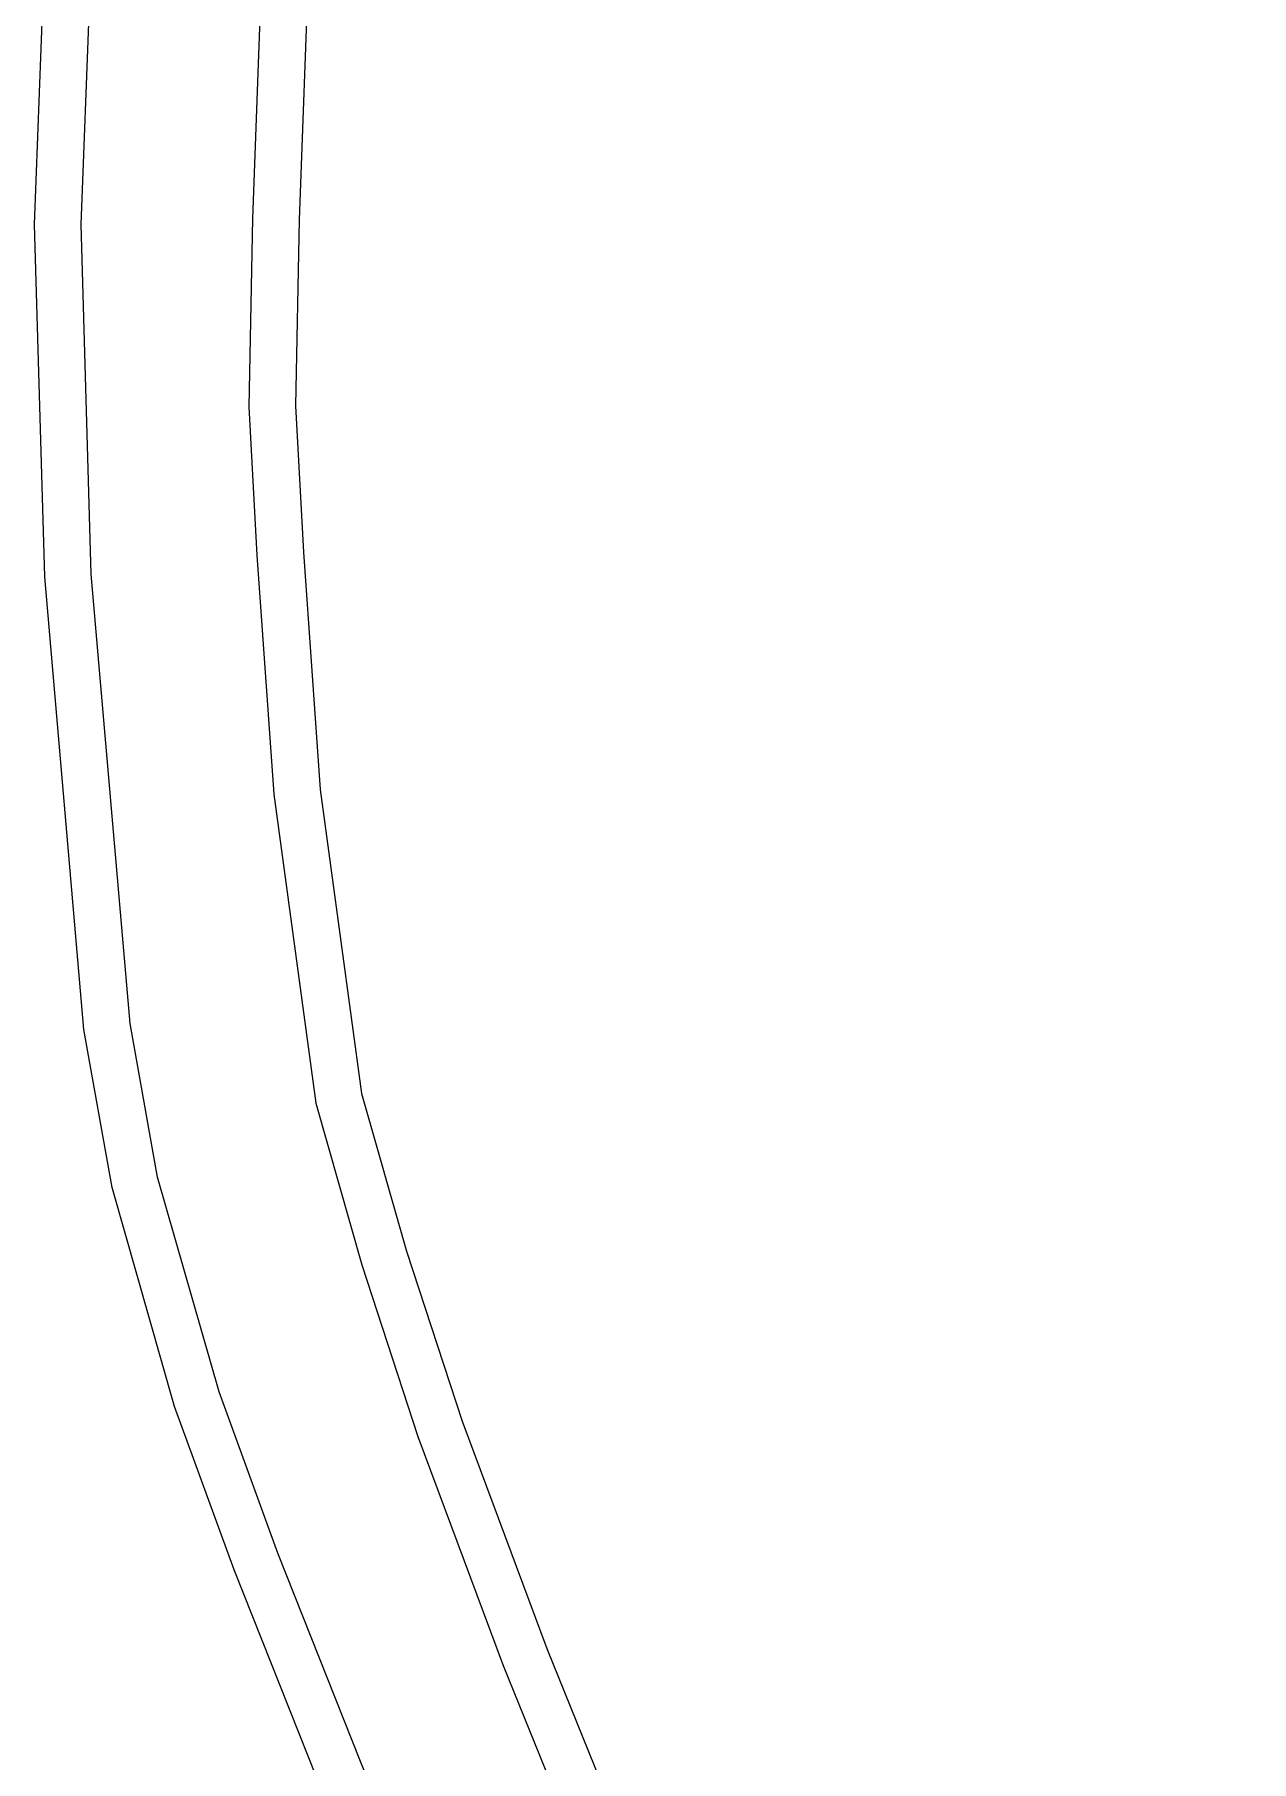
# Model space of a CAD drawing. Header units: millimetres. Extents: x -5491 to 122470, y -101890 to 30952.
# Drawn here: x 83382 to 122470, y -55376 to 81 of the extents above; entities that cross this region are included whole.
import ezdxf

# ---------------------------------------------------------------- set-up
doc = ezdxf.new("R2010")
doc.units = ezdxf.units.MM
doc.header["$MEASUREMENT"] = 0
doc.layers.add('Drawing & Figure_Pen_No__42', color=8, linetype='Continuous', lineweight=25)

msp = doc.modelspace()

# ---------------------------------------------------------------- linework, layer by layer
at = {"layer": 'Drawing & Figure_Pen_No__42', "color": 8, "linetype": 'Continuous', "lineweight": 25}
for points in [[(92279.8, 29928.6), (91876.4, 27855.2), (91527.7, 23741.5), (91191.2, 14191.4), (90693.7, 2654.1), (90378.4, -5827.8), (90263.2, -11871), (90526.9, -16637.8), (91064.7, -24314.6), (92413.5, -34231), (93895.2, -39422.9), (95697, -44941.5), (98433.2, -52294.7), (101126.8, -58951.5), (103448, -64193), (107970.2, -74881.1), (112023.1, -83325.3), (114210.5, -88114.1), (117472.8, -92432.1), (121307.9, -97126.8)], [(93752.2, 29642.2), (93364.3, 27648), (93025.5, 23651.7), (92690.1, 14132.7), (92192.5, 2593.9), (91877.8, -5870), (91764, -11843.8), (92024, -16544), (92557.6, -24161), (93885.3, -33922.5), (95329.9, -38984.1), (97113.5, -44446.9), (99831.6, -51751.7), (102508.2, -58366.3), (104824.6, -63597), (109337.8, -74264), (113381.5, -82689.1), (115506.5, -87341.2), (118652.5, -91505.2), (122469.5, -96177.9)], [(115917.3, -101890.2), (112557.8, -97749.3), (108951.2, -93090.1), (103796.6, -82547), (101130.1, -76689.9), (98371.7, -70074), (95739.1, -63972.8), (92459.2, -55939), (89793.1, -49225.1), (87881.2, -43973.7), (85869.8, -36948.7), (84964.7, -31869.7), (83707.7, -17338.1), (83381.5, -6016.5), (83649.7, 1046.1)], [(117082.1, -100945.1), (113733.4, -96817.5), (110231.3, -92293.3), (105153.2, -81906.7), (102505.3, -76090.3), (99752.7, -69488.2), (97122.3, -63392.1), (93850.6, -55378.7), (91195.2, -48691.6), (89308.8, -43510.1), (87333, -36609.8), (86453.3, -31673.1), (85205.9, -17251.8), (84882.3, -6023.4), (85149.3, 1007.9)]]:
    msp.add_lwpolyline(points, dxfattribs=at)

doc.saveas('drawing.dxf')
